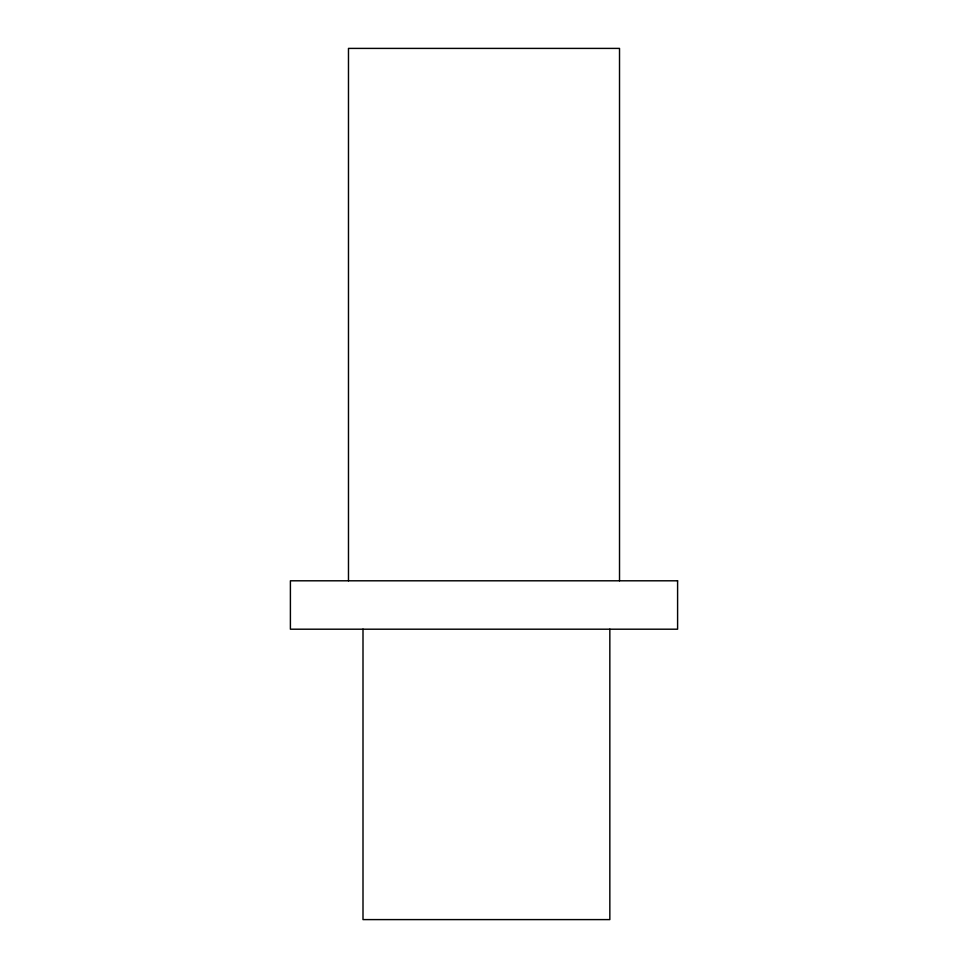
<?xml version="1.0" encoding="UTF-8"?>
<svg xmlns="http://www.w3.org/2000/svg" width="968" height="968" viewBox="0 0 968 968"><rect width="100%" height="100%" fill="white"/><g stroke="black" fill="none" stroke-linecap="round" stroke-linejoin="round"><path stroke-width="1.45" d="M619.52 580.8L619.52 48.4L348.48 48.4L348.48 580.8M609.84 629.127L609.84 919.6L363 919.6L363 629.127M677.6 580.8L290.4 580.8L290.4 629.2L677.6 629.2L677.6 580.8"/></g></svg>
